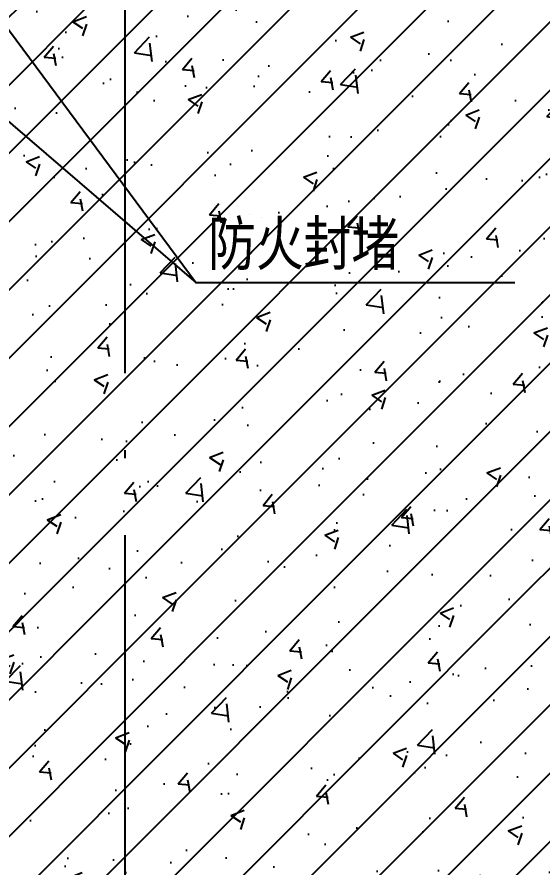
# Model space of a CAD drawing. Header units: millimetres. Extents: x 12351878 to 12381578, y 696206 to 738256.
# Drawn here: x 12376604 to 12377964, y 721680 to 723879 of the extents above; entities that cross this region are included whole.
import ezdxf

# ---------------------------------------------------------------- set-up
doc = ezdxf.new("R2010")
doc.units = ezdxf.units.MM
doc.header["$LTSCALE"] = 1000
doc.linetypes.add('DOTE', pattern=[2.42, 2, -0.2, 0.02, -0.2])
for name, color, linetype in [('A-WALL-PATT', 8, 'Continuous'), ('DIM_LEAD', 3, 'Continuous'), ('DOTE', 16, 'DOTE'), ('PUB_TEXT', 7, 'Continuous'), ('SYMBOL', 7, 'Continuous')]:
    doc.layers.add(name, color=color, linetype=linetype)
doc.styles.add('宋体', font='', dxfattribs={"width": 0.65})
doc.styles.get('宋体').set_extended_font_data('SimSun')

# ---------------------------------------------------------------- blocks, each defined once
blk = doc.blocks.new('gyqs05')
at = {"layer": 'A-WALL-PATT'}
h = blk.add_hatch(dxfattribs=at)
h.set_pattern_fill('钢筋混凝土', color=256, scale=50, style=0)
h.set_pattern_definition([(45, (-12372697.5, -705372.93), (-88.3883476, 88.3883476), []), (50, (-12372697.5, -705372.93), (358.630091, -31.3760675), [37.5, -412.5]), (355, (-12372697.5, -705372.93), (-69.375667, 376.096067), [30, -330]), (100.4514, (-12372667.6, -705375.54), (289.254691, 344.719771), [31.870095, -350.571056]), (46.1842, (-12372697.5, -705272.93), (533.620524, -82.759507), [56.25, -618.75]), (96.6356, (-12372653.03, -705279.8), (467.331353, 487.058935), [47.805144, -525.8565]), (351.1842, (-12372697.5, -705272.93), (467.330973, 487.0593), [45, -495]), (21, (-12372647.5, -705297.93), (298.453526, -201.309445), [37.5, -412.5]), (326, (-12372647.5, -705297.93), (121.657666, 362.575023), [30, -330]), (71.4514, (-12372622.63, -705314.7), (420.111314, 161.265248), [31.870095, -350.571056]), (37.5, (-12372697.5, -705372.93), (6.0799277, 166.4469269), [0, -326, 0, -335, 0, -331.25]), (7.5, (-12372697.5, -705372.93), (131.5347687, 197.205856), [0, -191, 0, -318.5, 0, -126.25]), (327.5, (-12372809, -705372.93), (266.9112181, -11.2774359), [0, -125, 0, -390, 0, -517.5]), (317.5, (-12372859, -705372.93), (291.5930847, 50.052491), [0, -162.5, 0, -259, 0, -367.5])])
h.paths.add_polyline_path([(3737, 504.7), (5337, 504.7), (5337, 2560.6), (6790.5, 2560.6), (6790.5, 2710.6), (5337, 2710.6), (5337, 6204.7), (3737, 6202.3), (3737, 2560.6), (3487, 2560.6), (3487, 2310.6), (3737, 2310.6)])
blk = doc.blocks.new('gyqs3')
at = {"layer": 'A-WALL-PATT'}
h = blk.add_hatch(dxfattribs=at)
h.set_pattern_fill('钢筋混凝土', color=256, scale=50, style=0)
h.set_pattern_definition([(45, (-12372697.5, -705372.93), (-88.3883476, 88.3883476), []), (50, (-12372697.5, -705372.93), (358.630091, -31.3760675), [37.5, -412.5]), (355, (-12372697.5, -705372.93), (-69.375667, 376.096067), [30, -330]), (100.4514, (-12372667.6, -705375.54), (289.254691, 344.719771), [31.870095, -350.571056]), (46.1842, (-12372697.5, -705272.93), (533.620524, -82.759507), [56.25, -618.75]), (96.6356, (-12372653.03, -705279.8), (467.331353, 487.058935), [47.805144, -525.8565]), (351.1842, (-12372697.5, -705272.93), (467.330973, 487.0593), [45, -495]), (21, (-12372647.5, -705297.93), (298.453526, -201.309445), [37.5, -412.5]), (326, (-12372647.5, -705297.93), (121.657666, 362.575023), [30, -330]), (71.4514, (-12372622.63, -705314.7), (420.111314, 161.265248), [31.870095, -350.571056]), (37.5, (-12372697.5, -705372.93), (6.0799277, 166.4469269), [0, -326, 0, -335, 0, -331.25]), (7.5, (-12372697.5, -705372.93), (131.5347687, 197.205856), [0, -191, 0, -318.5, 0, -126.25]), (327.5, (-12372809, -705372.93), (266.9112181, -11.2774359), [0, -125, 0, -390, 0, -517.5]), (317.5, (-12372859, -705372.93), (291.5930847, 50.052491), [0, -162.5, 0, -259, 0, -367.5])])
h.paths.add_polyline_path([(3737, 504.7), (5337, 504.7), (5337, 2560.6), (6790.5, 2560.6), (6790.5, 2710.6), (5337, 2710.6), (5337, 4104.7), (3737, 4104.7), (3737, 2560.6), (3487, 2560.6), (3487, 2310.6), (3737, 2310.6)])

msp = doc.modelspace()

# ---------------------------------------------------------------- linework, layer by layer
at = {"layer": 'DIM_LEAD'}
for p in [(12376130.5, 724454.5), (12376309, 723843), (12377893.5, 723191.5)]:
    msp.add_line(p, (12377068.5, 723191.5), dxfattribs=at)
at = {"layer": 'DOTE'}
msp.add_line((12376884.5, 701178, 0), (12376884.5, 737220, 0), dxfattribs=at)

# ---------------------------------------------------------------- block references
at = {"layer": 'SYMBOL'}
for name, p in [('gyqs05', (12372697.5, 721872.9)), ('gyqs3', (12372697.5, 718272.9))]:
    msp.add_blockref(name, p, dxfattribs=at)

# ---------------------------------------------------------------- texts
at = {"layer": 'PUB_TEXT', "style": '宋体', "width": 0.8}
msp.add_text('防火封堵', height=113.29, dxfattribs=at).set_placement((12377099.3, 723237.1))

doc.saveas('drawing.dxf')
